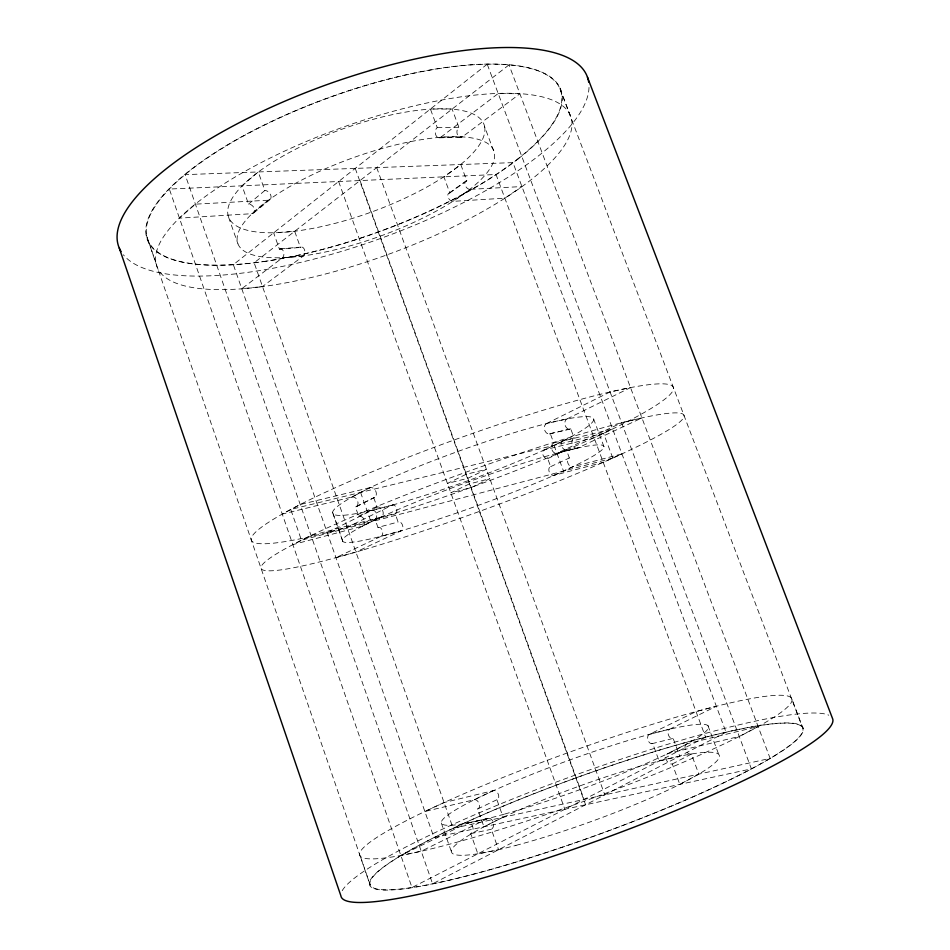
<?xml version="1.0" encoding="UTF-8"?>
<svg xmlns="http://www.w3.org/2000/svg" width="950" height="950" viewBox="0 0 950 950"><rect width="100%" height="100%" fill="white"/><g stroke="black" fill="none" stroke-linecap="round" stroke-linejoin="round"><path stroke-width="0.71" stroke-dasharray="4.75 3.56" d="M248.52 204.131L264.836 190.511L258.257 171.95L242.06 185.82L248.52 204.131A5.367 3.8 50.5 0 1 254.374 208.667A5.367 3.8 50.5 0 1 251.904 213.703L179.443 218.144L195.403 204.155L268.28 200.224A5.451 3.8 50.8 0 0 270.738 195.154A5.451 3.8 50.8 0 0 264.836 190.511M251.904 213.703L268.28 200.224M253.757 212.931L270.144 199.464M303.442 255.882L282.459 257.759L241.775 288.729L262.509 286.544L303.442 255.882A4.655 2.921 83.5 0 0 304.487 249.743A4.655 2.921 83.5 0 0 300.438 247.439L279.431 249.209L273.636 232.833L294.69 231.289L300.438 247.439M440.812 137.204L498.204 93.516L519.888 93.777L462.412 136.824L440.812 137.204A5.451 3.741 88.8 0 1 435.741 134.888A5.451 3.741 88.8 0 1 437.238 127.538L430.409 109.036L452.117 109.06L458.874 127.288A5.379 3.741 89.1 0 0 457.354 134.532A5.379 3.741 89.1 0 0 462.412 136.824M449.041 193.123L466.022 181.011M449.825 192.933L466.806 180.833L460.774 164.528L443.899 176.831L449.825 192.933A4.655 2.981 56.3 0 0 448.139 197.339A4.655 2.981 56.3 0 0 452.936 201.352L504.842 198.17L521.93 186.556L469.965 189.347L452.936 201.352M672.291 763.99L691.374 754.074L698.82 774.119L679.808 784.367L672.291 763.99A5.7 4.109 61.8 0 1 666.271 759.644A5.7 4.109 61.8 0 1 668.373 753.386L739.242 736.464L758.136 726.536L687.503 743.624L667.387 753.813M370.168 487.599L300.224 504.509L282.257 514.092L351.904 497.028L370.168 487.599A5.415 4.085 62.7 0 1 375.974 491.684A5.415 4.085 62.7 0 1 373.766 497.741L377.067 507.051A5.427 4.097 63.7 0 1 382.862 511.112A5.427 4.097 63.7 0 1 380.677 517.227L311.042 535.515L292.861 544.623L362.223 526.241L381.651 516.788M362.223 526.241A5.344 4.085 63.7 0 0 364.432 520.184A5.344 4.085 63.7 0 0 358.684 516.206L355.442 507.027L373.766 497.741M356.416 506.599L374.739 497.313M358.684 516.206L377.067 507.051M392.896 504.961L371.901 510.364L327.18 532.594L347.225 527.309L392.124 505.174A4.679 3.076 75.5 0 1 396.494 508.191A4.679 3.076 75.5 0 1 395.247 513.95L398.109 522.001A4.691 3.087 74.9 0 1 402.491 525.065A4.691 3.087 74.9 0 1 401.233 530.801L355.929 552.045L335.956 557.65L381.104 536.334L401.233 530.801M546.559 423.534L610.09 391.958L630.515 387.6L567.055 418.902L546.559 423.534A5.427 4.026 77.2 0 0 544.778 430.386A5.427 4.026 77.2 0 0 550.288 433.639L553.719 442.926A5.427 4.037 76.3 0 0 551.926 449.742A5.427 4.037 76.3 0 0 557.46 453.067L577.837 447.973L641.939 417.917L621.633 422.762L557.46 453.067M487.552 818.627L421.218 851.2L400.841 855.439L467.032 823.187L487.552 818.627A5.7 4.18 78.7 0 1 493.228 822.071A5.7 4.18 78.7 0 1 491.316 829.279L498.572 849.727L477.85 853.812L470.737 833.672A5.605 4.168 79.1 0 0 472.673 826.571A5.605 4.168 79.1 0 0 467.032 823.187M669.726 729.172L716.336 706.289L696.053 711.586L649.313 734.362A4.881 3.206 74.4 0 0 648.078 740.359A4.881 3.206 74.4 0 0 652.674 743.482L659.122 760.998L679.713 756.153L673.146 738.411A4.952 3.206 74.1 0 1 668.527 735.229A4.952 3.206 74.1 0 1 669.726 729.172L649.313 734.362M493.644 790.554L474.359 799.698L424.864 811.502L444.066 802.56L493.644 790.554A4.881 3.147 65.9 0 1 498.37 794.39A4.881 3.147 65.9 0 1 496.897 799.71L503.144 817.273L483.954 826.785L477.636 808.972L497.646 799.366M543.744 450.205L563.077 440.966L612.607 428.984L594.059 437.724L544.492 449.861A4.691 3.135 64.5 0 0 543.008 455.003A4.691 3.135 64.5 0 0 547.711 458.613L550.668 466.64A4.691 3.147 65.1 0 0 549.207 471.829A4.691 3.147 65.1 0 0 553.898 475.404L603.226 462.329L621.929 453.898L572.648 466.83L553.898 475.404M547.711 458.613L566.354 449.825L569.359 457.947A4.75 3.147 65.1 0 0 567.922 463.184A4.75 3.147 65.1 0 0 572.648 466.83M550.668 466.64L569.359 457.947M371.901 510.364A4.738 3.076 75.5 0 1 376.271 513.428A4.738 3.076 75.5 0 1 375.048 519.258L377.946 527.416L398.109 522.001M375.048 519.258L395.247 513.95M556.439 453.34L576.816 448.258M651.854 743.707L673.146 738.411M553.719 442.926L574.133 437.997L570.748 428.854A5.344 4.014 77.3 0 1 565.25 425.659A5.344 4.014 77.3 0 1 567.055 418.902M550.288 433.639L570.748 428.854M549.278 433.936L569.739 429.139M468.077 822.878L488.597 818.33M470.737 833.672L491.316 829.279M280.131 248.841L301.15 247.083M438.924 137.809L460.524 137.417M437.238 127.538L458.874 127.288M560.12 88.754L570.273 115.496M791.956 699.093A229.829 25.567 -19.9 0 1 473.29 837.579A229.829 25.567 -19.9 0 1 462.068 794.556A229.829 25.567 -19.9 0 1 791.956 699.093L803.011 728.401M559.954 88.754L802.857 728.484A230.09 30.424 -19.9 0 1 485.082 870.996A230.09 30.424 -19.9 0 1 471.295 819.957A230.09 30.424 -19.9 0 1 802.857 728.484M484.654 126.778A135.862 43.973 -19.9 0 1 299.202 230.636A135.862 43.973 -19.9 0 1 285.012 154.898A135.862 43.973 -19.9 0 1 484.654 126.778L494.439 153.045A136.135 41.468 -19.9 0 1 307.919 255.194A136.135 41.468 -19.9 0 1 295.26 183.493A136.135 41.468 -19.9 0 1 494.451 153.033M593.726 419.271A138.748 15.461 -19.9 0 1 398.715 503.286A138.748 15.461 -19.9 0 1 397.041 475.428A138.748 15.461 -19.9 0 1 593.726 419.271L603.986 446.773A139.032 12.73 -19.9 0 1 407.787 528.841A139.032 12.73 -19.9 0 1 407.776 505.412A139.032 12.73 -19.9 0 1 603.986 446.773M707.976 725.681L718.687 754.383M554.016 445.372L563.504 471.069M376.711 167.616L604.794 794.865M360.026 180.559L584.06 799.425M355.241 168.399L585.604 804.769M338.628 181.521L564.846 809.269M360.584 492.444L370.999 521.871M332.607 512.359L342.416 540.265M333.129 513.891L342.843 541.536M228.606 217.241L237.928 243.806M441.311 822.997L451.499 852.043M146.276 234.899L155.658 262.129M360.442 856.615L370.726 886.445M147.713 239.329L370.001 884.604M566.354 449.825A4.75 3.135 64.5 0 1 561.628 446.144A4.75 3.135 64.5 0 1 563.077 440.966M351.904 497.028A5.344 4.073 62.7 0 1 357.663 501.042A5.344 4.073 62.7 0 1 355.442 507.027M469.965 189.347A4.726 2.981 56.5 0 1 465.144 185.262A4.726 2.981 56.5 0 1 466.806 180.833M577.837 447.973A5.356 4.026 76.3 0 1 572.316 444.719A5.356 4.026 76.3 0 1 574.133 437.997M377.946 527.416A4.75 3.076 74.9 0 1 382.339 530.539A4.75 3.076 74.9 0 1 381.104 536.334M691.374 754.074A5.617 4.109 61.4 0 1 685.401 749.811A5.617 4.109 61.4 0 1 687.503 743.624M474.359 799.698A4.94 3.147 66.2 0 1 479.097 803.605A4.94 3.147 66.2 0 1 477.636 808.972M279.431 249.209A4.714 2.921 83.3 0 1 283.48 251.536A4.714 2.921 83.3 0 1 282.459 257.759M342.19 890.708A261.369 34.675 -19.9 0 1 577.196 774.381A261.369 34.675 -19.9 0 1 828.78 715.196M589 87.424A249.221 81.462 -19.9 0 1 379.145 238.973A249.221 81.462 -19.9 0 1 123.369 254.778M487.207 64.184L233.344 264.658L434.008 837.603L751.391 768.871L487.207 64.184M509.01 64.897L254.137 262.77L453.126 828.305L770.129 758.397L509.01 64.897M726.038 732.224L432.594 883.809L185.107 174.634L512.976 162.616L726.038 732.224M705.601 737.2L411.991 887.526L169.338 189.05L496.031 174.503L705.601 737.2M465.999 474.359L447.426 483.431L467.804 478.313L486.4 469.288L465.999 474.359M469.442 483.894L450.822 492.848L471.164 487.588L489.82 478.693L469.442 483.894M612.786 458.066L301.459 540.217L290.748 509.438L603.547 433.307L612.786 458.066M518.011 159.006A219.616 71.547 -19.9 0 0 498.679 64.172A219.688 71.594 -19.9 0 0 190.059 170.24A219.688 71.594 -19.9 0 0 243.485 263.946A219.616 71.547 -19.9 0 0 518.011 159.006M263.435 261.547A219.462 71.499 -19.9 0 0 561.319 93.076A219.462 71.499 -19.9 0 0 237.476 139.353A219.462 71.499 -19.9 0 0 263.435 261.547M259.849 286.959A220.127 67.509 -19.9 0 0 572.031 123.904A220.127 67.509 -19.9 0 0 259.457 163.495A220.127 67.509 -19.9 0 0 259.849 286.959M732.866 730.609A230.244 30.436 -19.9 0 0 443.234 833.008A230.339 30.459 -19.9 0 0 439.909 882.408A230.339 30.459 -19.9 0 0 761.437 763.467A230.244 30.436 -19.9 0 0 732.866 730.609M504.735 814.031A142.049 15.687 -19.9 0 0 708.557 727.569A142.049 15.687 -19.9 0 0 511.527 782.752A142.049 15.687 -19.9 0 0 504.735 814.031M515.933 845.393A142.346 18.679 -19.9 0 0 719.399 756.627A142.346 18.679 -19.9 0 0 520.956 809.246A142.346 18.679 -19.9 0 0 515.933 845.393M363.909 549.706A224.877 20.734 -19.9 0 0 684.059 416.361A224.877 20.734 -19.9 0 0 369.586 509.509A224.877 20.734 -19.9 0 0 363.909 549.706M355.324 525.065A224.414 25.187 -19.9 0 0 673.538 388.645A224.414 25.187 -19.9 0 0 358.221 477.672A224.414 25.187 -19.9 0 0 355.324 525.065"/><path stroke-width="1.43" d="M587.433 77.093L832.521 718.473A261.369 34.675 -19.9 0 1 596.505 841.142A261.369 34.675 -19.9 0 1 340.884 895.791L119.284 248.092M121.077 251.548A249.221 81.462 -19.9 0 1 325.114 85.274A249.221 81.462 -19.9 0 1 588.691 82.127"/></g></svg>
